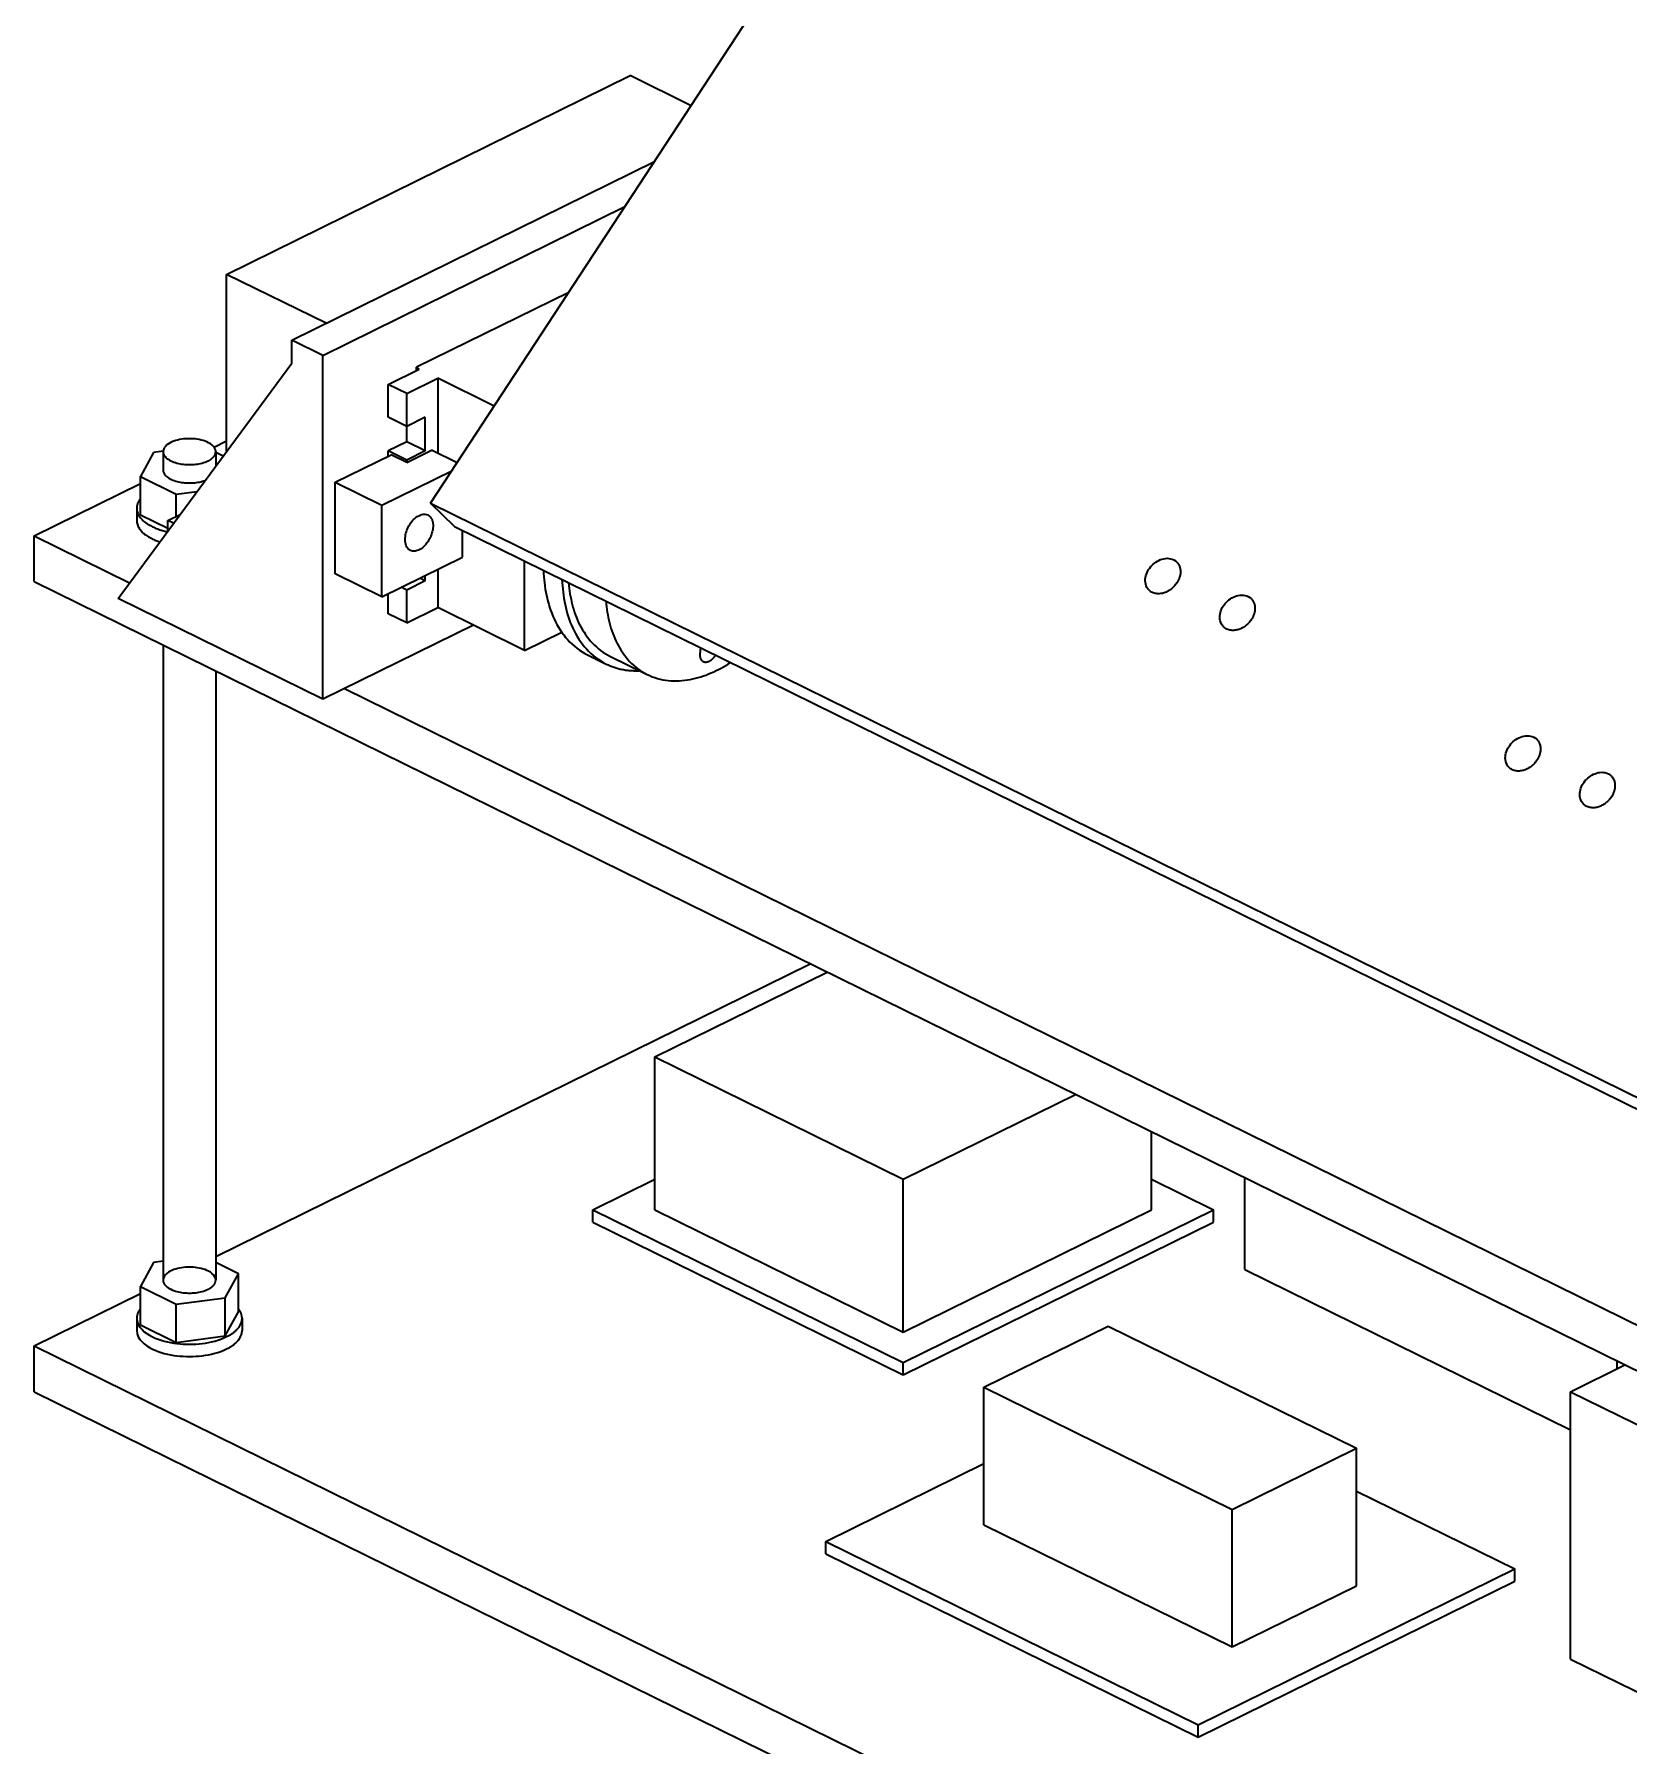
# Model space of a CAD drawing. Header units: millimetres. Extents: x 2054 to 12135, y -1469 to 564.
# Drawn here: x 3287.5 to 3469.2, y 190.9 to 385.8 of the extents above; entities that cross this region are included whole.
import ezdxf

# ---------------------------------------------------------------- set-up
doc = ezdxf.new("R2010")
doc.units = ezdxf.units.MM
doc.layers.add('2D-VISIBLE', color=7, linetype='Continuous', lineweight=35)

msp = doc.modelspace()

# ---------------------------------------------------------------- linework, layer by layer
at = {"layer": '2D-VISIBLE'}
for p, q in [((3332.65, 332.36), (3484.32, 563.69)), ((3309.43, 358.43), (3355.39, 381.06)), ((3362.34, 377.64), (3355.39, 381.06)), ((3316.86, 350.94), (3358.17, 371.29)), ((3320.39, 349.2), (3354.8, 366.15)), ((3320.75, 352.86), (3309.43, 358.43)), ((3309.43, 338.28), (3309.43, 358.43)), ((3348.4, 356.38), (3331.07, 347.85)), ((3320.39, 349.2), (3316.86, 350.94)), ((3316.86, 348.33), (3316.86, 350.94)), ((3320.39, 310.04), (3320.39, 349.2)), ((3297.06, 321.53), (3316.86, 348.33)), ((3327.82, 345.9), (3331.35, 347.64)), ((3331.07, 347.5), (3331.07, 347.85)), ((3331.35, 347.64), (3331.07, 347.78)), ((3329.94, 344.85), (3327.82, 345.9)), ((3327.82, 342.15), (3327.82, 345.9)), ((3329.94, 344.85), (3333.47, 346.59)), ((3333.47, 346.59), (3333.47, 338.06)), ((3339.91, 343.43), (3333.47, 346.59)), ((3329.94, 341.11), (3329.94, 344.85)), ((3329.94, 341.11), (3327.82, 342.15)), ((3332.06, 342.15), (3329.94, 341.11)), ((3332.06, 338.32), (3332.06, 342.15)), ((3308, 338.75), (3309.43, 339.46)), ((3329.94, 339.37), (3327.82, 338.32)), ((3329.94, 339.37), (3329.94, 341.11)), ((3332.06, 338.32), (3329.94, 339.37)), ((3301.11, 338.16), (3299.61, 335.41)), ((3302.19, 338.3), (3301.11, 338.16)), ((3302.19, 338.24), (3302.19, 336.15)), ((3308.19, 338.24), (3308.19, 336.6)), ((3309.03, 337.74), (3308.19, 338.15)), ((3321.81, 334.76), (3328.17, 337.89)), ((3327.82, 337.71), (3327.82, 338.32)), ((3329.94, 337.28), (3327.82, 338.32)), ((3329.94, 337.02), (3328.17, 337.89)), ((3329.94, 337.02), (3332.77, 338.41)), ((3332.06, 338.32), (3329.94, 337.28)), ((3329.94, 337.02), (3329.94, 337.28)), ((3335.68, 336.98), (3332.77, 338.41)), ((3299.61, 331.06), (3299.61, 335.41)), ((3299.61, 335.41), (3303.7, 333.4)), ((3327.11, 332.14), (3335.08, 336.07)), ((3287.51, 328.66), (3299.61, 334.62)), ((3303.7, 333.4), (3306.06, 333.71)), ((3303.7, 330.89), (3303.7, 333.4)), ((3321.81, 334.76), (3327.11, 332.14)), ((3321.81, 324.31), (3321.81, 334.76)), ((3299.19, 331.8), (3299.19, 330.4)), ((3327.11, 321.7), (3327.11, 332.14)), ((3335.38, 329.7), (3332.65, 332.36)), ((3332.65, 332.36), (3516.5, 241.84)), ((3299.61, 331.06), (3302.72, 329.53)), ((3302.72, 330.4), (3304.13, 331.1)), ((3303.38, 330.08), (3302.72, 330.4)), ((3302.72, 329.19), (3302.72, 330.4)), ((3335.38, 329.7), (3519.23, 239.18)), ((3287.51, 323.44), (3287.51, 328.66)), ((3287.51, 328.66), (3298.38, 323.31)), ((3336.3, 326.23), (3336.3, 329.25)), ((3327.11, 321.7), (3336.3, 326.23)), ((3343.37, 315.61), (3343.37, 325.76)), ((3327.11, 321.7), (3321.81, 324.31)), ((3332.06, 323.53), (3331.44, 323.83)), ((3332.06, 323.53), (3332.06, 324.14)), ((3333.47, 324.83), (3333.47, 320.48)), ((3287.51, 323.44), (3570.36, 184.18)), ((3327.82, 319.78), (3327.82, 322.05)), ((3329.94, 322.48), (3329.32, 322.79)), ((3332.06, 323.53), (3329.94, 322.48)), ((3329.94, 318.74), (3329.94, 322.48)), ((3320.39, 310.04), (3297.06, 321.53)), ((3329.94, 318.74), (3327.82, 319.78)), ((3329.94, 318.74), (3333.47, 320.48)), ((3343.37, 315.61), (3333.47, 320.48)), ((3337.54, 318.48), (3320.39, 310.04)), ((3302.19, 316.21), (3302.19, 243.89)), ((3343.37, 315.61), (3347.6, 317.69)), ((3363.38, 315.17), (3363.43, 315.89)), ((3350.54, 315.1), (3352.66, 314.05)), ((3353.1, 314.95), (3357.34, 312.86)), ((3308.19, 313.26), (3308.19, 243.89)), ((3322.87, 311.26), (3532.53, 208.03)), ((3308.19, 246.58), (3375.9, 279.92)), ((3358.22, 269.3), (3377.85, 278.96)), ((3358.22, 251.89), (3358.22, 269.3)), ((3358.22, 269.3), (3386.51, 255.38)), ((3386.51, 255.38), (3406.13, 265.04)), ((3414.79, 251.89), (3414.79, 260.77)), ((3351.15, 251.89), (3358.22, 255.38)), ((3386.51, 237.97), (3386.51, 255.38)), ((3414.79, 255.38), (3421.86, 251.89)), ((3425.4, 245.11), (3425.4, 255.55)), ((3351.15, 250.5), (3351.15, 251.89)), ((3351.15, 251.89), (3386.51, 234.49)), ((3358.22, 251.89), (3386.51, 237.97)), ((3386.51, 234.49), (3421.86, 251.89)), ((3386.51, 237.97), (3414.79, 251.89)), ((3421.86, 250.5), (3421.86, 251.89)), ((3351.15, 250.5), (3386.51, 233.09)), ((3386.51, 233.09), (3421.86, 250.5)), ((3301.11, 245.9), (3299.61, 243.15)), ((3302.19, 246.04), (3301.11, 245.9)), ((3310.77, 244.62), (3308.19, 245.89)), ((3309.27, 241.88), (3310.77, 244.62)), ((3310.77, 240.27), (3310.77, 244.62)), ((3425.4, 245.11), (3462.52, 226.83)), ((3287.51, 236.4), (3299.61, 242.36)), ((3299.61, 238.8), (3299.61, 243.15)), ((3299.61, 243.15), (3303.7, 241.14)), ((3303.7, 241.14), (3309.27, 241.88)), ((3309.27, 237.53), (3309.27, 241.88)), ((3303.7, 236.79), (3303.7, 241.14)), ((3309.27, 237.53), (3310.77, 240.27)), ((3299.19, 239.54), (3299.19, 238.14)), ((3299.61, 238.8), (3303.7, 236.79)), ((3311.19, 239.54), (3311.19, 238.14)), ((3395.7, 231.7), (3409.84, 238.66)), ((3409.84, 238.66), (3438.13, 224.74)), ((3287.51, 231.18), (3287.51, 236.4)), ((3287.51, 236.4), (3570.36, 97.14)), ((3303.7, 236.79), (3309.27, 237.53)), ((3386.51, 233.09), (3386.51, 234.49)), ((3462.52, 231.18), (3468.71, 234.23)), ((3467.82, 233.79), (3467.82, 234.66)), ((3287.51, 231.18), (3570.36, 91.92)), ((3395.7, 216.03), (3395.7, 231.7)), ((3395.7, 231.7), (3423.98, 217.78)), ((3462.52, 200.72), (3462.52, 231.18)), ((3462.52, 231.18), (3478.97, 223.08)), ((3423.98, 217.78), (3438.13, 224.74)), ((3438.13, 209.07), (3438.13, 224.74)), ((3377.67, 214.12), (3395.7, 223)), ((3438.13, 219.86), (3456.16, 210.99)), ((3423.98, 202.11), (3423.98, 217.78)), ((3395.7, 216.03), (3423.98, 202.11)), ((3377.67, 212.73), (3377.67, 214.12)), ((3377.67, 214.12), (3420.1, 193.23)), ((3377.67, 212.73), (3420.1, 191.84)), ((3420.1, 193.23), (3456.16, 210.99)), ((3456.16, 209.59), (3456.16, 210.99)), ((3420.1, 191.84), (3456.16, 209.59)), ((3423.98, 202.11), (3438.13, 209.07)), ((3462.52, 200.72), (3478.97, 192.62)), ((3420.1, 191.84), (3420.1, 193.23))]:
    msp.add_line(p, q, dxfattribs=at)
for points in [[(3308.19, 338.24), (3308.16, 338.46), (3308.06, 338.66), (3307.92, 338.84), (3307.76, 339), (3307.58, 339.13), (3307.38, 339.25), (3307.18, 339.34), (3306.97, 339.43), (3306.75, 339.5), (3306.53, 339.56), (3306.31, 339.61), (3306.09, 339.65), (3305.87, 339.68), (3305.64, 339.7), (3305.42, 339.71), (3305.19, 339.71), (3304.96, 339.71), (3304.74, 339.7), (3304.51, 339.68), (3304.29, 339.65), (3304.07, 339.61), (3303.85, 339.56), (3303.63, 339.5), (3303.41, 339.43), (3303.2, 339.34), (3303, 339.25), (3302.8, 339.13), (3302.62, 339), (3302.46, 338.84), (3302.32, 338.66), (3302.22, 338.46), (3302.19, 338.24)], [(3302.19, 338.24), (3302.21, 338.06), (3302.28, 337.89), (3302.37, 337.73), (3302.49, 337.6), (3302.62, 337.47), (3302.77, 337.37), (3302.92, 337.27), (3303.08, 337.19), (3303.25, 337.11), (3303.42, 337.05), (3303.59, 336.99), (3303.76, 336.94), (3303.94, 336.89), (3304.12, 336.86), (3304.29, 336.83), (3304.47, 336.8), (3304.65, 336.78), (3304.84, 336.77), (3305.02, 336.76), (3305.2, 336.76), (3305.38, 336.76), (3305.56, 336.77), (3305.74, 336.79), (3305.92, 336.8), (3306.1, 336.83), (3306.28, 336.86), (3306.46, 336.9), (3306.63, 336.94), (3306.81, 336.99), (3306.98, 337.05), (3307.15, 337.12), (3307.31, 337.19)], [(3307.31, 337.19), (3307.35, 337.21), (3307.39, 337.23), (3307.43, 337.25), (3307.47, 337.28), (3307.51, 337.3), (3307.55, 337.32), (3307.58, 337.35), (3307.62, 337.37), (3307.66, 337.4), (3307.7, 337.42), (3307.73, 337.45), (3307.77, 337.48), (3307.8, 337.51), (3307.83, 337.54), (3307.87, 337.57), (3307.9, 337.6), (3307.93, 337.63), (3307.96, 337.67), (3307.99, 337.7), (3308.01, 337.74), (3308.04, 337.77), (3308.06, 337.81), (3308.09, 337.85), (3308.11, 337.89), (3308.13, 337.93), (3308.14, 337.97), (3308.16, 338.02), (3308.17, 338.06), (3308.18, 338.1), (3308.18, 338.15), (3308.19, 338.19), (3308.19, 338.24)], [(3302.19, 336.15), (3302.21, 335.98), (3302.27, 335.82), (3302.35, 335.67), (3302.46, 335.54), (3302.58, 335.42), (3302.71, 335.32), (3302.85, 335.22), (3303, 335.14), (3303.16, 335.06), (3303.31, 335), (3303.47, 334.94), (3303.63, 334.89), (3303.8, 334.84), (3303.96, 334.8), (3304.13, 334.77), (3304.3, 334.74), (3304.47, 334.71), (3304.63, 334.7), (3304.8, 334.68), (3304.97, 334.67), (3305.14, 334.67), (3305.31, 334.67), (3305.48, 334.68), (3305.65, 334.69), (3305.82, 334.7), (3305.99, 334.73), (3306.16, 334.75), (3306.33, 334.78), (3306.49, 334.82), (3306.66, 334.86), (3306.82, 334.91), (3306.98, 334.96)], [(3299.61, 332.89), (3299.59, 332.86), (3299.57, 332.83), (3299.55, 332.8), (3299.52, 332.77), (3299.5, 332.74), (3299.48, 332.71), (3299.46, 332.67), (3299.44, 332.64), (3299.42, 332.61), (3299.4, 332.58), (3299.39, 332.55), (3299.37, 332.51), (3299.35, 332.48), (3299.34, 332.45), (3299.32, 332.41), (3299.31, 332.38), (3299.29, 332.34), (3299.28, 332.31), (3299.27, 332.27), (3299.26, 332.24), (3299.25, 332.2), (3299.24, 332.16), (3299.23, 332.13), (3299.22, 332.09), (3299.21, 332.06), (3299.21, 332.02), (3299.2, 331.98), (3299.2, 331.95), (3299.19, 331.91), (3299.19, 331.87), (3299.19, 331.83), (3299.19, 331.8)], [(3299.19, 331.8), (3299.2, 331.65), (3299.22, 331.51), (3299.26, 331.36), (3299.3, 331.22), (3299.36, 331.09), (3299.43, 330.96), (3299.51, 330.84), (3299.6, 330.72), (3299.7, 330.61), (3299.8, 330.5), (3299.9, 330.4), (3300.01, 330.3), (3300.13, 330.21), (3300.24, 330.12), (3300.36, 330.04), (3300.49, 329.96), (3300.61, 329.89), (3300.74, 329.81), (3300.87, 329.75), (3301, 329.68), (3301.13, 329.62), (3301.27, 329.56), (3301.4, 329.5), (3301.54, 329.45), (3301.68, 329.4), (3301.82, 329.35), (3301.96, 329.31), (3302.1, 329.26), (3302.24, 329.22), (3302.38, 329.19), (3302.52, 329.15), (3302.66, 329.12)], [(3299.19, 330.4), (3299.2, 330.28), (3299.21, 330.17), (3299.23, 330.05), (3299.27, 329.94), (3299.31, 329.82), (3299.36, 329.72), (3299.41, 329.61), (3299.47, 329.51), (3299.54, 329.41), (3299.61, 329.32), (3299.69, 329.23), (3299.77, 329.14), (3299.85, 329.05), (3299.94, 328.97), (3300.03, 328.9), (3300.12, 328.82), (3300.22, 328.75), (3300.32, 328.68), (3300.41, 328.62), (3300.52, 328.55), (3300.62, 328.49), (3300.72, 328.43), (3300.83, 328.38), (3300.93, 328.32), (3301.04, 328.27), (3301.15, 328.22), (3301.26, 328.17), (3301.37, 328.13), (3301.48, 328.08), (3301.59, 328.04), (3301.7, 328), (3301.81, 327.96)], [(3330.36, 326.99), (3330.21, 327.09), (3330.08, 327.21), (3329.97, 327.36), (3329.89, 327.52), (3329.83, 327.69), (3329.79, 327.87), (3329.77, 328.05), (3329.76, 328.23), (3329.77, 328.41), (3329.79, 328.59), (3329.82, 328.77), (3329.86, 328.95), (3329.91, 329.12), (3329.97, 329.29), (3330.04, 329.46), (3330.11, 329.62), (3330.19, 329.78), (3330.29, 329.94), (3330.39, 330.09), (3330.49, 330.24), (3330.61, 330.38), (3330.73, 330.51), (3330.86, 330.63), (3331, 330.75), (3331.15, 330.85), (3331.31, 330.94), (3331.47, 331.02), (3331.64, 331.08), (3331.82, 331.11), (3332, 331.12), (3332.18, 331.09), (3332.35, 331.03)], [(3332.94, 329.79), (3332.94, 329.66), (3332.93, 329.52), (3332.91, 329.39), (3332.89, 329.25), (3332.86, 329.12), (3332.82, 328.99), (3332.78, 328.86), (3332.74, 328.73), (3332.69, 328.61), (3332.64, 328.48), (3332.58, 328.36), (3332.51, 328.24), (3332.44, 328.12), (3332.37, 328.01), (3332.29, 327.9), (3332.21, 327.79), (3332.13, 327.68), (3332.04, 327.58), (3331.94, 327.48), (3331.84, 327.39), (3331.74, 327.3), (3331.63, 327.22), (3331.52, 327.15), (3331.4, 327.08), (3331.28, 327.02), (3331.15, 326.97), (3331.02, 326.93), (3330.89, 326.91), (3330.75, 326.9), (3330.62, 326.91), (3330.49, 326.94), (3330.36, 326.99)], [(3332.35, 331.03), (3332.39, 331.01), (3332.43, 330.99), (3332.46, 330.96), (3332.5, 330.93), (3332.53, 330.9), (3332.57, 330.87), (3332.6, 330.84), (3332.63, 330.81), (3332.66, 330.77), (3332.69, 330.74), (3332.71, 330.7), (3332.74, 330.66), (3332.76, 330.62), (3332.78, 330.58), (3332.8, 330.54), (3332.82, 330.5), (3332.83, 330.46), (3332.85, 330.42), (3332.86, 330.37), (3332.88, 330.33), (3332.89, 330.29), (3332.9, 330.24), (3332.91, 330.2), (3332.91, 330.15), (3332.92, 330.11), (3332.93, 330.06), (3332.93, 330.02), (3332.94, 329.97), (3332.94, 329.93), (3332.94, 329.88), (3332.94, 329.84), (3332.94, 329.79)], [(3414.51, 322.46), (3414.38, 322.61), (3414.27, 322.77), (3414.18, 322.95), (3414.12, 323.13), (3414.09, 323.33), (3414.07, 323.52), (3414.08, 323.72), (3414.1, 323.92), (3414.15, 324.11), (3414.2, 324.29), (3414.28, 324.48), (3414.37, 324.65), (3414.46, 324.82), (3414.58, 324.98), (3414.7, 325.14), (3414.83, 325.28), (3414.97, 325.42), (3415.12, 325.55), (3415.28, 325.66), (3415.45, 325.77), (3415.62, 325.86), (3415.8, 325.94), (3415.99, 326), (3416.18, 326.05), (3416.37, 326.08), (3416.57, 326.09), (3416.77, 326.08), (3416.96, 326.05), (3417.15, 325.99), (3417.33, 325.91), (3417.5, 325.81), (3417.65, 325.68)], [(3417.65, 325.68), (3417.7, 325.62), (3417.76, 325.56), (3417.8, 325.5), (3417.85, 325.43), (3417.89, 325.36), (3417.93, 325.29), (3417.96, 325.21), (3417.99, 325.14), (3418.01, 325.06), (3418.03, 324.98), (3418.05, 324.9), (3418.06, 324.82), (3418.07, 324.74), (3418.08, 324.66), (3418.08, 324.58), (3418.08, 324.5), (3418.07, 324.42), (3418.07, 324.34), (3418.05, 324.26), (3418.04, 324.18), (3418.02, 324.1), (3418, 324.02), (3417.98, 323.94), (3417.95, 323.87), (3417.93, 323.79), (3417.9, 323.72), (3417.86, 323.64), (3417.83, 323.57), (3417.79, 323.5), (3417.75, 323.43), (3417.71, 323.36), (3417.67, 323.29)], [(3345.51, 324.71), (3345.53, 324.36), (3345.56, 324), (3345.59, 323.65), (3345.63, 323.29), (3345.67, 322.94), (3345.73, 322.59), (3345.79, 322.24), (3345.86, 321.89), (3345.94, 321.54), (3346.02, 321.2), (3346.12, 320.86), (3346.22, 320.52), (3346.34, 320.18), (3346.46, 319.84), (3346.6, 319.52), (3346.74, 319.19), (3346.89, 318.87), (3347.06, 318.55), (3347.24, 318.25), (3347.42, 317.94), (3347.62, 317.65), (3347.83, 317.36), (3348.05, 317.08), (3348.29, 316.81), (3348.53, 316.55), (3348.79, 316.31), (3349.05, 316.07), (3349.33, 315.85), (3349.62, 315.64), (3349.92, 315.44), (3350.22, 315.26), (3350.54, 315.1)], [(3347.63, 323.67), (3347.65, 323.31), (3347.68, 322.96), (3347.71, 322.6), (3347.75, 322.25), (3347.79, 321.9), (3347.85, 321.54), (3347.91, 321.19), (3347.98, 320.85), (3348.06, 320.5), (3348.14, 320.15), (3348.24, 319.81), (3348.35, 319.47), (3348.46, 319.13), (3348.58, 318.8), (3348.72, 318.47), (3348.86, 318.15), (3349.02, 317.82), (3349.18, 317.51), (3349.36, 317.2), (3349.54, 316.9), (3349.74, 316.6), (3349.95, 316.32), (3350.17, 316.04), (3350.41, 315.77), (3350.65, 315.51), (3350.91, 315.26), (3351.17, 315.03), (3351.45, 314.8), (3351.74, 314.59), (3352.04, 314.4), (3352.34, 314.22), (3352.66, 314.05)], [(3348.39, 323.3), (3348.42, 322.98), (3348.45, 322.67), (3348.49, 322.36), (3348.54, 322.05), (3348.6, 321.74), (3348.66, 321.44), (3348.72, 321.13), (3348.8, 320.83), (3348.88, 320.53), (3348.97, 320.22), (3349.07, 319.93), (3349.17, 319.63), (3349.28, 319.34), (3349.4, 319.05), (3349.53, 318.76), (3349.67, 318.48), (3349.82, 318.21), (3349.97, 317.93), (3350.14, 317.67), (3350.31, 317.41), (3350.49, 317.15), (3350.69, 316.91), (3350.89, 316.67), (3351.1, 316.44), (3351.32, 316.21), (3351.55, 316), (3351.79, 315.8), (3352.03, 315.6), (3352.29, 315.42), (3352.55, 315.25), (3352.82, 315.1), (3353.1, 314.95)], [(3417.67, 323.29), (3417.6, 323.19), (3417.53, 323.1), (3417.46, 323.01), (3417.38, 322.92), (3417.3, 322.84), (3417.22, 322.76), (3417.13, 322.68), (3417.05, 322.61), (3416.95, 322.54), (3416.86, 322.47), (3416.76, 322.41), (3416.66, 322.35), (3416.56, 322.3), (3416.45, 322.25), (3416.35, 322.21), (3416.24, 322.17), (3416.13, 322.13), (3416.02, 322.1), (3415.9, 322.08), (3415.79, 322.07), (3415.67, 322.06), (3415.56, 322.05), (3415.44, 322.06), (3415.33, 322.07), (3415.21, 322.09), (3415.1, 322.12), (3414.99, 322.15), (3414.88, 322.2), (3414.78, 322.25), (3414.68, 322.31), (3414.59, 322.38), (3414.51, 322.46)], [(3422.99, 318.28), (3422.86, 318.43), (3422.75, 318.59), (3422.67, 318.77), (3422.61, 318.96), (3422.57, 319.15), (3422.56, 319.35), (3422.56, 319.54), (3422.59, 319.74), (3422.63, 319.93), (3422.69, 320.12), (3422.76, 320.3), (3422.85, 320.48), (3422.95, 320.64), (3423.06, 320.81), (3423.18, 320.96), (3423.32, 321.11), (3423.46, 321.24), (3423.61, 321.37), (3423.77, 321.48), (3423.93, 321.59), (3424.11, 321.68), (3424.29, 321.76), (3424.47, 321.82), (3424.67, 321.87), (3424.86, 321.9), (3425.06, 321.91), (3425.25, 321.9), (3425.45, 321.87), (3425.63, 321.81), (3425.81, 321.73), (3425.98, 321.63), (3426.13, 321.5)], [(3352.63, 321.21), (3352.66, 320.9), (3352.7, 320.58), (3352.74, 320.27), (3352.78, 319.96), (3352.84, 319.66), (3352.9, 319.35), (3352.97, 319.04), (3353.04, 318.74), (3353.12, 318.44), (3353.21, 318.14), (3353.31, 317.84), (3353.41, 317.54), (3353.53, 317.25), (3353.65, 316.96), (3353.78, 316.68), (3353.91, 316.39), (3354.06, 316.12), (3354.21, 315.85), (3354.38, 315.58), (3354.55, 315.32), (3354.74, 315.06), (3354.93, 314.82), (3355.13, 314.58), (3355.34, 314.35), (3355.56, 314.12), (3355.79, 313.91), (3356.03, 313.71), (3356.28, 313.52), (3356.53, 313.33), (3356.79, 313.16), (3357.07, 313.01), (3357.34, 312.86)], [(3426.13, 321.5), (3426.19, 321.45), (3426.24, 321.38), (3426.29, 321.32), (3426.33, 321.25), (3426.38, 321.18), (3426.41, 321.11), (3426.45, 321.04), (3426.47, 320.96), (3426.5, 320.88), (3426.52, 320.8), (3426.54, 320.73), (3426.55, 320.65), (3426.56, 320.57), (3426.56, 320.48), (3426.57, 320.4), (3426.56, 320.32), (3426.56, 320.24), (3426.55, 320.16), (3426.54, 320.08), (3426.53, 320), (3426.51, 319.92), (3426.49, 319.84), (3426.47, 319.77), (3426.44, 319.69), (3426.41, 319.61), (3426.38, 319.54), (3426.35, 319.46), (3426.31, 319.39), (3426.28, 319.32), (3426.24, 319.25), (3426.2, 319.18), (3426.15, 319.11)], [(3426.15, 319.11), (3426.09, 319.01), (3426.02, 318.92), (3425.95, 318.83), (3425.87, 318.74), (3425.79, 318.66), (3425.71, 318.58), (3425.62, 318.5), (3425.53, 318.43), (3425.44, 318.36), (3425.34, 318.29), (3425.25, 318.23), (3425.15, 318.17), (3425.04, 318.12), (3424.94, 318.07), (3424.83, 318.03), (3424.72, 317.99), (3424.61, 317.95), (3424.5, 317.93), (3424.39, 317.9), (3424.27, 317.89), (3424.16, 317.88), (3424.04, 317.88), (3423.93, 317.88), (3423.81, 317.89), (3423.7, 317.91), (3423.59, 317.94), (3423.48, 317.98), (3423.37, 318.02), (3423.27, 318.07), (3423.17, 318.13), (3423.08, 318.2), (3422.99, 318.28)], [(3352.66, 314.05), (3352.77, 314), (3352.88, 313.95), (3352.99, 313.9), (3353.11, 313.85), (3353.22, 313.81), (3353.33, 313.76), (3353.45, 313.72), (3353.56, 313.68), (3353.68, 313.64), (3353.8, 313.61), (3353.91, 313.57), (3354.03, 313.54), (3354.15, 313.51), (3354.27, 313.48), (3354.39, 313.46), (3354.51, 313.43), (3354.63, 313.41), (3354.75, 313.39), (3354.87, 313.37), (3354.99, 313.36), (3355.12, 313.34), (3355.24, 313.33), (3355.36, 313.32), (3355.48, 313.31), (3355.6, 313.3), (3355.73, 313.3), (3355.85, 313.29), (3355.97, 313.29), (3356.09, 313.29), (3356.21, 313.29), (3356.34, 313.29), (3356.46, 313.3)], [(3357.34, 312.86), (3357.63, 312.73), (3357.92, 312.61), (3358.21, 312.51), (3358.51, 312.41), (3358.81, 312.34), (3359.12, 312.27), (3359.43, 312.22), (3359.74, 312.18), (3360.05, 312.15), (3360.37, 312.14), (3360.68, 312.14), (3360.99, 312.15), (3361.3, 312.17), (3361.62, 312.2), (3361.93, 312.24), (3362.23, 312.3), (3362.54, 312.36), (3362.85, 312.43), (3363.15, 312.51), (3363.45, 312.6), (3363.75, 312.7), (3364.04, 312.8), (3364.33, 312.92), (3364.62, 313.04), (3364.91, 313.16), (3365.19, 313.3), (3365.47, 313.43), (3365.75, 313.58), (3366.03, 313.73), (3366.3, 313.89), (3366.57, 314.05), (3366.83, 314.22)], [(3363.75, 314.29), (3363.72, 314.31), (3363.7, 314.32), (3363.67, 314.34), (3363.65, 314.36), (3363.62, 314.38), (3363.6, 314.4), (3363.58, 314.43), (3363.56, 314.45), (3363.54, 314.48), (3363.52, 314.5), (3363.51, 314.53), (3363.49, 314.56), (3363.48, 314.59), (3363.46, 314.61), (3363.45, 314.64), (3363.44, 314.67), (3363.43, 314.7), (3363.42, 314.73), (3363.41, 314.76), (3363.41, 314.79), (3363.4, 314.83), (3363.4, 314.86), (3363.39, 314.89), (3363.39, 314.92), (3363.38, 314.95), (3363.38, 314.98), (3363.38, 315.01), (3363.38, 315.04), (3363.38, 315.08), (3363.38, 315.11), (3363.38, 315.14), (3363.38, 315.17)], [(3365.09, 315.07), (3365.07, 315.03), (3365.04, 314.98), (3365.01, 314.94), (3364.98, 314.89), (3364.95, 314.85), (3364.92, 314.81), (3364.89, 314.76), (3364.85, 314.72), (3364.82, 314.68), (3364.78, 314.65), (3364.75, 314.61), (3364.71, 314.57), (3364.67, 314.53), (3364.63, 314.5), (3364.59, 314.47), (3364.54, 314.44), (3364.5, 314.41), (3364.46, 314.38), (3364.41, 314.35), (3364.36, 314.33), (3364.31, 314.31), (3364.27, 314.29), (3364.22, 314.27), (3364.16, 314.26), (3364.11, 314.25), (3364.06, 314.24), (3364.01, 314.24), (3363.95, 314.24), (3363.9, 314.25), (3363.85, 314.26), (3363.8, 314.27), (3363.75, 314.29)], [(3455.52, 302.27), (3455.39, 302.41), (3455.28, 302.58), (3455.2, 302.75), (3455.14, 302.94), (3455.1, 303.13), (3455.08, 303.33), (3455.09, 303.53), (3455.12, 303.72), (3455.16, 303.91), (3455.22, 304.1), (3455.29, 304.28), (3455.38, 304.46), (3455.48, 304.63), (3455.59, 304.79), (3455.71, 304.95), (3455.84, 305.09), (3455.98, 305.23), (3456.14, 305.35), (3456.29, 305.47), (3456.46, 305.57), (3456.64, 305.66), (3456.82, 305.74), (3457, 305.81), (3457.19, 305.85), (3457.39, 305.88), (3457.58, 305.89), (3457.78, 305.89), (3457.97, 305.85), (3458.16, 305.8), (3458.34, 305.72), (3458.51, 305.62), (3458.66, 305.49)], [(3458.66, 305.49), (3458.71, 305.43), (3458.77, 305.37), (3458.82, 305.3), (3458.86, 305.24), (3458.9, 305.17), (3458.94, 305.09), (3458.97, 305.02), (3459, 304.95), (3459.03, 304.87), (3459.05, 304.79), (3459.06, 304.71), (3459.08, 304.63), (3459.09, 304.55), (3459.09, 304.47), (3459.09, 304.39), (3459.09, 304.31), (3459.09, 304.23), (3459.08, 304.15), (3459.07, 304.07), (3459.05, 303.99), (3459.03, 303.91), (3459.01, 303.83), (3458.99, 303.75), (3458.97, 303.67), (3458.94, 303.6), (3458.91, 303.52), (3458.88, 303.45), (3458.84, 303.37), (3458.8, 303.3), (3458.76, 303.23), (3458.72, 303.16), (3458.68, 303.09)], [(3458.68, 303.09), (3458.61, 303), (3458.54, 302.91), (3458.47, 302.82), (3458.4, 302.73), (3458.32, 302.65), (3458.23, 302.57), (3458.15, 302.49), (3458.06, 302.41), (3457.97, 302.34), (3457.87, 302.28), (3457.77, 302.22), (3457.67, 302.16), (3457.57, 302.11), (3457.47, 302.06), (3457.36, 302.01), (3457.25, 301.97), (3457.14, 301.94), (3457.03, 301.91), (3456.91, 301.89), (3456.8, 301.87), (3456.69, 301.86), (3456.57, 301.86), (3456.45, 301.86), (3456.34, 301.88), (3456.23, 301.9), (3456.11, 301.92), (3456, 301.96), (3455.9, 302.01), (3455.79, 302.06), (3455.7, 302.12), (3455.6, 302.19), (3455.52, 302.27)], [(3464, 298.09), (3463.87, 298.24), (3463.77, 298.4), (3463.68, 298.58), (3463.62, 298.76), (3463.58, 298.96), (3463.57, 299.15), (3463.58, 299.35), (3463.6, 299.54), (3463.64, 299.74), (3463.7, 299.92), (3463.78, 300.11), (3463.86, 300.28), (3463.96, 300.45), (3464.07, 300.61), (3464.2, 300.77), (3464.33, 300.91), (3464.47, 301.05), (3464.62, 301.18), (3464.78, 301.29), (3464.95, 301.39), (3465.12, 301.49), (3465.3, 301.56), (3465.49, 301.63), (3465.68, 301.68), (3465.87, 301.71), (3466.07, 301.72), (3466.26, 301.71), (3466.46, 301.68), (3466.65, 301.62), (3466.83, 301.54), (3466.99, 301.44), (3467.14, 301.31)], [(3467.14, 301.31), (3467.2, 301.25), (3467.25, 301.19), (3467.3, 301.13), (3467.35, 301.06), (3467.39, 300.99), (3467.42, 300.92), (3467.46, 300.84), (3467.49, 300.77), (3467.51, 300.69), (3467.53, 300.61), (3467.55, 300.53), (3467.56, 300.45), (3467.57, 300.37), (3467.58, 300.29), (3467.58, 300.21), (3467.58, 300.13), (3467.57, 300.05), (3467.56, 299.97), (3467.55, 299.89), (3467.54, 299.81), (3467.52, 299.73), (3467.5, 299.65), (3467.48, 299.57), (3467.45, 299.5), (3467.42, 299.42), (3467.39, 299.34), (3467.36, 299.27), (3467.33, 299.2), (3467.29, 299.12), (3467.25, 299.05), (3467.21, 298.98), (3467.16, 298.92)], [(3467.16, 298.92), (3467.1, 298.82), (3467.03, 298.73), (3466.96, 298.64), (3466.88, 298.55), (3466.8, 298.47), (3466.72, 298.39), (3466.63, 298.31), (3466.54, 298.24), (3466.45, 298.17), (3466.36, 298.1), (3466.26, 298.04), (3466.16, 297.98), (3466.06, 297.93), (3465.95, 297.88), (3465.84, 297.83), (3465.74, 297.8), (3465.63, 297.76), (3465.51, 297.73), (3465.4, 297.71), (3465.29, 297.69), (3465.17, 297.69), (3465.05, 297.68), (3464.94, 297.69), (3464.82, 297.7), (3464.71, 297.72), (3464.6, 297.75), (3464.49, 297.78), (3464.38, 297.83), (3464.28, 297.88), (3464.18, 297.94), (3464.09, 298.01), (3464, 298.09)], [(3308.19, 243.89), (3308.16, 244.11), (3308.06, 244.31), (3307.92, 244.49), (3307.76, 244.65), (3307.58, 244.78), (3307.38, 244.9), (3307.18, 244.99), (3306.97, 245.08), (3306.75, 245.15), (3306.53, 245.21), (3306.31, 245.26), (3306.09, 245.3), (3305.87, 245.33), (3305.64, 245.35), (3305.42, 245.36), (3305.19, 245.36), (3304.96, 245.36), (3304.74, 245.35), (3304.51, 245.33), (3304.29, 245.3), (3304.07, 245.26), (3303.85, 245.21), (3303.63, 245.15), (3303.41, 245.08), (3303.2, 244.99), (3303, 244.9), (3302.8, 244.78), (3302.62, 244.65), (3302.46, 244.49), (3302.32, 244.31), (3302.22, 244.11), (3302.19, 243.89)], [(3302.19, 243.89), (3302.21, 243.71), (3302.28, 243.54), (3302.37, 243.38), (3302.49, 243.25), (3302.62, 243.12), (3302.77, 243.02), (3302.92, 242.92), (3303.08, 242.84), (3303.25, 242.76), (3303.42, 242.7), (3303.59, 242.64), (3303.76, 242.59), (3303.94, 242.54), (3304.12, 242.51), (3304.29, 242.48), (3304.47, 242.45), (3304.65, 242.43), (3304.84, 242.42), (3305.02, 242.41), (3305.2, 242.41), (3305.38, 242.41), (3305.56, 242.42), (3305.74, 242.44), (3305.92, 242.45), (3306.1, 242.48), (3306.28, 242.51), (3306.46, 242.55), (3306.63, 242.59), (3306.81, 242.64), (3306.98, 242.7), (3307.15, 242.77), (3307.31, 242.84)], [(3307.31, 242.84), (3307.35, 242.86), (3307.39, 242.88), (3307.43, 242.9), (3307.47, 242.93), (3307.51, 242.95), (3307.55, 242.97), (3307.58, 243), (3307.62, 243.02), (3307.66, 243.05), (3307.7, 243.07), (3307.73, 243.1), (3307.77, 243.13), (3307.8, 243.16), (3307.83, 243.19), (3307.87, 243.22), (3307.9, 243.25), (3307.93, 243.28), (3307.96, 243.32), (3307.99, 243.35), (3308.01, 243.39), (3308.04, 243.42), (3308.06, 243.46), (3308.09, 243.5), (3308.11, 243.54), (3308.13, 243.58), (3308.14, 243.62), (3308.16, 243.67), (3308.17, 243.71), (3308.18, 243.75), (3308.18, 243.8), (3308.19, 243.84), (3308.19, 243.89)], [(3299.61, 240.63), (3299.59, 240.6), (3299.57, 240.57), (3299.55, 240.54), (3299.52, 240.51), (3299.5, 240.48), (3299.48, 240.44), (3299.46, 240.41), (3299.44, 240.38), (3299.42, 240.35), (3299.4, 240.32), (3299.39, 240.28), (3299.37, 240.25), (3299.35, 240.22), (3299.34, 240.18), (3299.32, 240.15), (3299.31, 240.12), (3299.29, 240.08), (3299.28, 240.05), (3299.27, 240.01), (3299.26, 239.98), (3299.25, 239.94), (3299.24, 239.9), (3299.23, 239.87), (3299.22, 239.83), (3299.21, 239.79), (3299.21, 239.76), (3299.2, 239.72), (3299.2, 239.68), (3299.19, 239.65), (3299.19, 239.61), (3299.19, 239.57), (3299.19, 239.54)], [(3311.19, 239.54), (3311.19, 239.57), (3311.19, 239.61), (3311.19, 239.65), (3311.18, 239.68), (3311.18, 239.72), (3311.17, 239.76), (3311.17, 239.79), (3311.16, 239.83), (3311.15, 239.87), (3311.14, 239.9), (3311.13, 239.94), (3311.12, 239.98), (3311.11, 240.01), (3311.1, 240.05), (3311.09, 240.08), (3311.07, 240.12), (3311.06, 240.15), (3311.04, 240.18), (3311.03, 240.22), (3311.01, 240.25), (3310.99, 240.28), (3310.98, 240.32), (3310.96, 240.35), (3310.94, 240.38), (3310.92, 240.41), (3310.9, 240.44), (3310.88, 240.48), (3310.86, 240.51), (3310.84, 240.54), (3310.81, 240.57), (3310.79, 240.6), (3310.77, 240.63)], [(3299.19, 239.54), (3299.23, 239.18), (3299.36, 238.84), (3299.55, 238.53), (3299.79, 238.25), (3300.05, 238.01), (3300.34, 237.79), (3300.65, 237.6), (3300.97, 237.43), (3301.3, 237.28), (3301.64, 237.15), (3301.99, 237.04), (3302.33, 236.94), (3302.69, 236.85), (3303.04, 236.78), (3303.4, 236.72), (3303.76, 236.67), (3304.12, 236.63), (3304.48, 236.6), (3304.84, 236.59), (3305.2, 236.58), (3305.57, 236.59), (3305.93, 236.6), (3306.29, 236.63), (3306.65, 236.67), (3307.01, 236.72), (3307.37, 236.78), (3307.72, 236.86), (3308.07, 236.94), (3308.42, 237.05), (3308.77, 237.16), (3309.1, 237.3), (3309.43, 237.45)], [(3299.19, 238.14), (3299.23, 237.78), (3299.36, 237.44), (3299.55, 237.14), (3299.79, 236.86), (3300.05, 236.62), (3300.34, 236.4), (3300.65, 236.21), (3300.97, 236.04), (3301.3, 235.89), (3301.64, 235.76), (3301.99, 235.65), (3302.33, 235.54), (3302.69, 235.46), (3303.04, 235.38), (3303.4, 235.32), (3303.76, 235.27), (3304.12, 235.24), (3304.48, 235.21), (3304.84, 235.19), (3305.2, 235.19), (3305.57, 235.19), (3305.93, 235.21), (3306.29, 235.24), (3306.65, 235.28), (3307.01, 235.33), (3307.37, 235.39), (3307.72, 235.46), (3308.07, 235.55), (3308.42, 235.65), (3308.77, 235.77), (3309.1, 235.9), (3309.43, 236.05)], [(3309.43, 237.45), (3309.51, 237.49), (3309.59, 237.53), (3309.67, 237.57), (3309.75, 237.61), (3309.83, 237.66), (3309.9, 237.71), (3309.98, 237.76), (3310.05, 237.81), (3310.13, 237.86), (3310.2, 237.91), (3310.27, 237.96), (3310.34, 238.02), (3310.41, 238.08), (3310.48, 238.14), (3310.54, 238.2), (3310.61, 238.26), (3310.67, 238.33), (3310.73, 238.4), (3310.78, 238.47), (3310.84, 238.54), (3310.89, 238.61), (3310.94, 238.69), (3310.98, 238.76), (3311.02, 238.84), (3311.06, 238.92), (3311.09, 239.01), (3311.12, 239.09), (3311.15, 239.18), (3311.17, 239.27), (3311.18, 239.36), (3311.19, 239.45), (3311.19, 239.54)], [(3309.43, 236.05), (3309.51, 236.09), (3309.59, 236.14), (3309.67, 236.18), (3309.75, 236.22), (3309.83, 236.27), (3309.9, 236.31), (3309.98, 236.36), (3310.05, 236.41), (3310.13, 236.46), (3310.2, 236.52), (3310.27, 236.57), (3310.34, 236.63), (3310.41, 236.69), (3310.48, 236.75), (3310.54, 236.81), (3310.61, 236.87), (3310.67, 236.94), (3310.73, 237), (3310.78, 237.07), (3310.84, 237.14), (3310.89, 237.22), (3310.94, 237.29), (3310.98, 237.37), (3311.02, 237.45), (3311.06, 237.53), (3311.09, 237.62), (3311.12, 237.7), (3311.15, 237.79), (3311.17, 237.87), (3311.18, 237.96), (3311.19, 238.05), (3311.19, 238.14)]]:
    msp.add_lwpolyline(points, dxfattribs=at)

doc.saveas('drawing.dxf')
